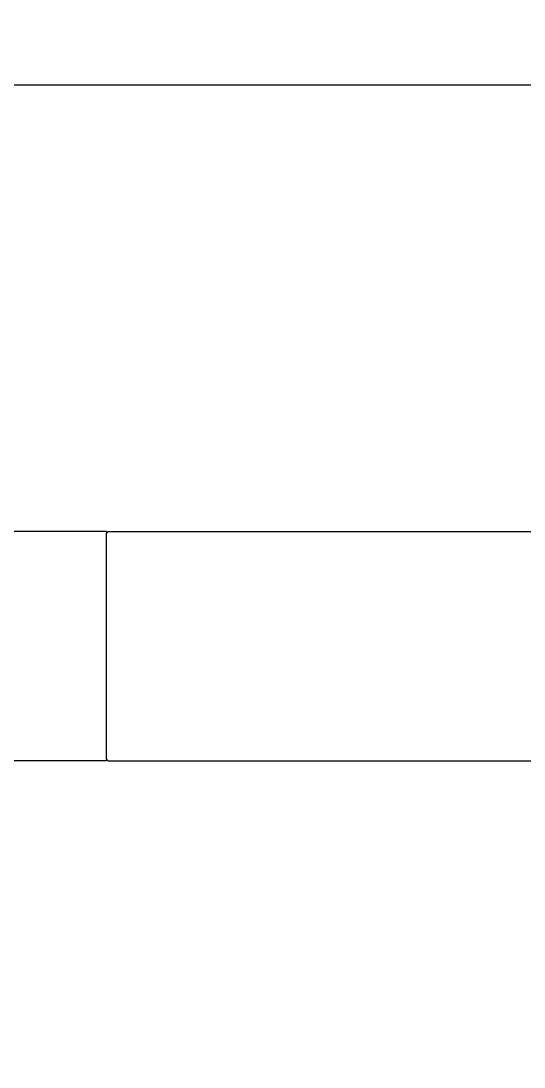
# Model space of a CAD drawing. Header units: millimetres. Extents: x 434053 to 1059003, y -2417481 to 936527.
# Drawn here: x 554632 to 554706.7, y -2129214.1 to -2129059 of the extents above; entities that cross this region are included whole.
import ezdxf

# ---------------------------------------------------------------- set-up
doc = ezdxf.new("R2010")
doc.units = ezdxf.units.MM
doc.header["$LTSCALE"] = 1000
doc.header["$MEASUREMENT"] = 0
doc.layers.add('fur2023', color=252, linetype='Continuous')
doc.layers.add('PUB_HATCH', color=8, linetype='Continuous')

# ---------------------------------------------------------------- blocks, each defined once
blk = doc.blocks.new('dgasdgghAccessible Toilet')
at = {"linetype": 'Continuous'}
for p, q in [((-1037, -384.761054), (-1037, -320.206107)), ((-1037, -384.761054), (-1037, -320.206122)), ((-1003, -384.761054), (-1003, -320.206122)), ((-1036.7, -385.061054), (-1037, -384.761054)), ((-1003, -384.761054), (-1003.3, -385.061054)), ((-1037, -385.030551), (-1037, -850.030551)), ((-1037, -385.030551), (-1036.730503, -385.030551)), ((-1036.7, -385.061054), (-1003.3, -385.061054)), ((-1003.269497, -385.030551), (-1003, -385.030551)), ((-1003, -385.030551), (-1003, -850.030551))]:
    blk.add_line(p, q, dxfattribs=at)
blk = doc.blocks.new('adfasdfdgdf')
at = {"layer": 'fur2023', "rotation": 270}
blk.add_blockref('dgasdgghAccessible Toilet', (0, 3775.7, 0), dxfattribs=at)

msp = doc.modelspace()

# ---------------------------------------------------------------- hatches: boundary and pattern name
at = {"layer": 'PUB_HATCH'}
h = msp.add_hatch(dxfattribs=at)
h.set_pattern_fill('ANGLE', color=256, scale=150)
h.set_pattern_definition([(0, (-12007467.05, -2028484.8), (0, 523.875), [381, -142.875]), (90, (-12007467.05, -2028484.8), (-523.875, 3e-14), [381, -142.875])])
h.paths.add_polyline_path([(555029.76, -2128121.71), (551029.76, -2128121.71), (551029.76, -2129571.71), (550079.76, -2129571.71), (550079.76, -2136171.71), (555029.76, -2136171.71)])

# ---------------------------------------------------------------- block references
msp.add_blockref('adfasdfdgdf', (555029.76, -2133947.4, 0))

doc.saveas('drawing.dxf')
